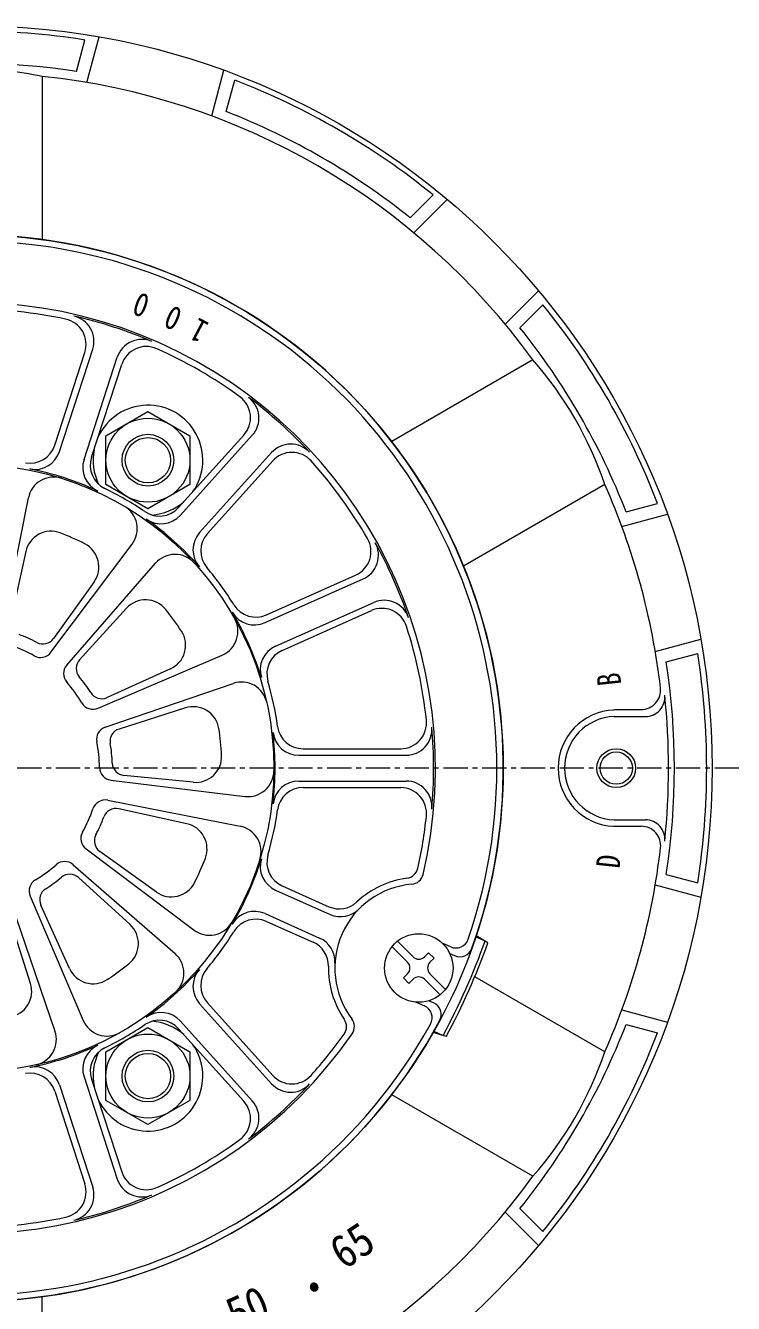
# Model space of a CAD drawing. Units: millimetres, scale not verified. Extents: x -1380 to 1380, y -955 to 955.
# Drawn here: x -441.9 to -332.3, y 142.3 to 340 of the extents above; entities that cross this region are included whole.
import ezdxf
from ezdxf.enums import TextEntityAlignment as Align

# ---------------------------------------------------------------- set-up
doc = ezdxf.new("R2010")
doc.units = ezdxf.units.MM
doc.header["$LTSCALE"] = 3
doc.linetypes.add('USER1', pattern=[2, 1.25, -0.25, 0.25, -0.25])
for name, color, linetype, lineweight in [('0-1_DEFPOINTS', 7, 'Continuous', 15), ('0-4_L-5', 2, 'USER1', 18), ('0-5_L-3', 7, 'Continuous', 18), ('0-B_L-1a', 3, 'Continuous', 18), ('0-C_L-1b', 150, 'Continuous', 18)]:
    doc.layers.add(name, color=color, linetype=linetype, lineweight=lineweight)
doc.styles.add('ＭＳ ゴシック', font='')
doc.styles.get('ＭＳ ゴシック').set_extended_font_data('MS Gothic')

msp = doc.modelspace()

# ---------------------------------------------------------------- linework, layer by layer
at = {"layer": '0-1_DEFPOINTS'}
msp.add_circle((-450.463, 225.129), 82.5, dxfattribs=at)
at = {"layer": '0-4_L-5'}
msp.add_line((-259.463, 225.129), (-641.463, 225.129), dxfattribs=at)
at = {"layer": '0-5_L-3'}
for p, q in [((-384.298, 198.329), (-381.918, 195.949)), ((-382.766, 195.101), (-385.146, 197.481)), ((-380.15, 195.949), (-379.514, 196.586)), ((-383.403, 192.697), (-382.766, 193.333)), ((-377.77, 190.105), (-380.15, 192.485)), ((-379.301, 193.333), (-376.922, 190.953))]:
    msp.add_line(p, q, dxfattribs=at)
for points in [[(-416.463, 276.513), (-416.463, 269.007), (-422.963, 265.255), (-429.463, 269.007), (-429.463, 276.513), (-422.963, 280.266)], [(-416.463, 181.25), (-416.463, 173.745), (-422.963, 169.992), (-429.463, 173.745), (-429.463, 181.25), (-422.963, 185.003)]]:
    msp.add_lwpolyline(points, close=True, dxfattribs=at)
for points in [[(-379.514, 196.586), (-378.665, 195.737), (-379.301, 195.101)], [(-381.918, 192.485), (-382.554, 191.848), (-383.403, 192.697)]]:
    msp.add_lwpolyline(points, dxfattribs=at)
for centre, radius in [((-422.963, 272.76), 6.5), ((-422.963, 272.76), 3.5), ((-381.033, 194.217), 5.3), ((-422.963, 177.497), 6.5), ((-422.963, 177.497), 3.5)]:
    msp.add_circle(centre, radius, dxfattribs=at)
at = {"layer": '0-5_L-3', "color": 4}
for centre in [(-422.963, 272.76), (-422.963, 177.497)]:
    msp.add_circle(centre, 4, dxfattribs=at)
at = {"layer": '0-5_L-3'}
for centre, radius, start, end in [((-422.963, 272.76), 8.5, 325.08244, 154.91756), ((-422.963, 272.76), 8.5, 169.08244, 205.95384), ((-422.963, 272.76), 8.5, 274.04616, 310.91756), ((-381.034, 196.833), 1.25, 225, 315), ((-383.65, 194.217), 1.25, 315, 45), ((-378.418, 194.217), 1.25, 135, 225), ((-381.034, 191.601), 1.25, 45, 135), ((-422.963, 177.497), 8.5, 49.08244, 85.95384), ((-422.963, 177.497), 8.5, 205.08244, 34.91756), ((-422.963, 177.497), 8.5, 154.04616, 190.91756)]:
    msp.add_arc(centre, radius, start, end, dxfattribs=at)
at = {"layer": '0-B_L-1a'}
for p, q in [((-437.393, 275.061), (-432.725, 289.428)), ((-436.655, 274.096), (-431.516, 289.912)), ((-432.851, 272.86), (-427.712, 288.676)), ((-431.687, 273.206), (-427.019, 287.574)), ((-418.214, 265.428), (-408.106, 276.654)), ((-417.932, 264.247), (-406.805, 276.605)), ((-414.959, 261.57), (-403.832, 273.928)), ((-413.755, 261.413), (-403.647, 272.64)), ((-445.506, 246.398), (-441.473, 266.915)), ((-437.973, 243.044), (-425.425, 259.77)), ((-441.872, 258.639), (-444.184, 248.102)), ((-435.535, 241.07), (-421.784, 256.822)), ((-404.611, 248.827), (-390.81, 254.972)), ((-431.308, 253.936), (-437.591, 245.166)), ((-404.834, 247.633), (-389.642, 254.397)), ((-426.268, 249.854), (-433.539, 241.885)), ((-403.207, 243.979), (-388.015, 250.743)), ((-402.17, 243.346), (-388.37, 249.49)), ((-430.688, 234.399), (-411.458, 242.61)), ((-419.47, 240.499), (-429.297, 236.046)), ((-429.564, 231.471), (-409.78, 238.236)), ((-417.146, 234.444), (-427.428, 231.178)), ((-398.936, 228.129), (-383.829, 228.129)), ((-399.625, 227.129), (-382.996, 227.129)), ((-415.938, 222.943), (-426.674, 224.001)), ((-428.702, 223.27), (-407.943, 220.766)), ((-399.625, 223.129), (-382.996, 223.129)), ((-398.936, 222.129), (-383.829, 222.129)), ((-429.193, 220.172), (-408.676, 216.139)), ((-416.952, 216.538), (-427.49, 218.851)), ((-432.547, 212.639), (-415.821, 200.091)), ((-421.656, 205.974), (-430.425, 212.257)), ((-434.521, 210.202), (-418.769, 196.45)), ((-425.737, 200.934), (-433.707, 208.205)), ((-403.207, 206.278), (-394.75, 202.513)), ((-402.17, 206.912), (-394.962, 203.702)), ((-444.12, 204.231), (-437.355, 184.446)), ((-441.192, 205.355), (-432.981, 186.125)), ((-435.093, 194.137), (-439.545, 203.963)), ((-441.147, 191.813), (-444.413, 202.095)), ((-404.834, 202.624), (-396.377, 198.859)), ((-404.611, 201.43), (-397.403, 198.221)), ((-376.084, 197.487), (-377.394, 198.07)), ((-376.23, 196.457), (-375.5, 196.132)), ((-414.959, 188.687), (-403.832, 176.329)), ((-413.755, 188.844), (-403.647, 177.618)), ((-381.461, 188.934), (-380.151, 188.351)), ((-378.754, 188.823), (-379.484, 189.148)), ((-417.932, 186.011), (-406.805, 173.653)), ((-418.214, 184.83), (-408.106, 173.603)), ((-436.655, 176.162), (-431.516, 160.346)), ((-432.851, 177.398), (-427.712, 161.582)), ((-431.687, 177.051), (-427.019, 162.684)), ((-437.393, 175.197), (-432.725, 160.83))]:
    msp.add_line(p, q, dxfattribs=at)
msp.add_circle((-450.463, 225.129), 47, dxfattribs=at)
for centre, radius, start, end in [((-450.463, 225.129), 82.5, 340.27446, 151.72554), ((-450.463, 225.129), 81.5, 341.05145, 150.94855), ((-450.463, 225.129), 72, 346.8154, 145.1846), ((-450.463, 225.129), 71, 77.99707, 90.00293), ((-436.529, 290.664), 4, 342, 77.99707), ((-450.463, 225.129), 71.733, 66.91792, 77.08208), ((-435.32, 291.148), 4, 342, 77.08208), ((-423.908, 287.44), 4, 66.91792, 162), ((-423.214, 286.338), 4, 66.00293, 162), ((-450.463, 225.129), 71, 53.99707, 66.00293), ((-411.078, 279.331), 4, 318, 53.99707), ((-450.463, 225.129), 71.733, 42.91792, 53.08208), ((-409.777, 279.281), 4, 318, 53.08208), ((-441.197, 276.297), 4, 259.73638, 342), ((-400.859, 271.252), 4, 42.91792, 138), ((-440.459, 275.332), 4, 258.73111, 342), ((-429.047, 271.624), 4, 162, 245.26889), ((-427.883, 271.97), 4, 162, 244.26362), ((-400.674, 269.963), 4, 42.00293, 138), ((-450.463, 225.129), 47.19, 65.26889, 78.73111), ((-450.463, 225.129), 71, 29.99707, 42.00293), ((-437.548, 266.144), 4, 72.52184, 168.8781), ((-450.463, 225.129), 48, 55.73638, 64.26362), ((-428.624, 262.17), 4, 323.1219, 59.47816), ((-421.187, 268.104), 4, 235.73638, 318), ((-420.905, 266.923), 4, 234.73111, 318), ((-450.463, 225.129), 47.19, 41.26889, 54.73111), ((-437.965, 257.782), 4, 69.05638, 167.62325), ((-450.463, 225.129), 38.963, 62.94362, 69.05638), ((-411.987, 258.893), 4, 138, 221.26889), ((-410.782, 258.737), 4, 138, 220.26362), ((-434.559, 256.265), 4, 324.37675, 62.94362), ((-392.437, 258.626), 4, 294, 29.99707), ((-391.269, 258.051), 4, 294, 29.08208), ((-450.463, 225.129), 71.733, 18.91792, 29.08208), ((-418.771, 254.191), 4, 42.52184, 138.8781), ((-450.463, 225.129), 48, 31.73638, 40.26362), ((-450.463, 225.129), 82.5, 160.27446, 331.72554), ((-450.463, 225.129), 81.5, 161.05145, 330.94855), ((-423.313, 247.158), 4, 39.05638, 137.62325), ((-386.388, 247.089), 4, 18.91792, 114), ((-450.463, 225.129), 38.963, 32.94362, 39.05638), ((-450.463, 225.129), 47.19, 17.26889, 30.73111), ((-406.461, 251.287), 4, 210.73111, 294), ((-406.238, 252.481), 4, 211.73638, 294), ((-386.743, 245.836), 4, 18.00293, 114), ((-413.029, 246.289), 4, 293.1219, 29.47816), ((-450.463, 225.129), 71, 5.99707, 18.00293), ((-450.463, 225.129), 22, 62.05882, 69.94118), ((-439.217, 246.331), 2, 242.05882, 324.37675), ((-421.121, 244.142), 4, 294.37675, 32.94362), ((-450.463, 225.129), 20, 60.33033, 71.66967), ((-401.58, 240.325), 4, 114, 197.26889), ((-400.543, 239.692), 4, 114, 196.26362), ((-450.463, 225.129), 72, 166.8154, 325.1846), ((-439.573, 244.244), 2, 240.33033, 323.1219), ((-432.062, 240.537), 2, 137.62325, 219.94118), ((-434.029, 239.755), 2, 138.8781, 221.66967), ((-450.463, 225.129), 22, 32.05882, 39.94118), ((-450.463, 225.129), 20, 30.33033, 41.66967), ((-408.485, 234.452), 4, 12.52184, 108.8781), ((-450.463, 225.129), 48, 7.73638, 16.26362), ((-431.474, 236.238), 2, 210.33033, 293.1219), ((-430.123, 237.868), 2, 212.05882, 294.37675), ((-415.935, 230.632), 4, 9.05638, 107.62325), ((-428.917, 229.579), 2, 108.8781, 191.66967), ((-450.463, 225.129), 38.963, 2.94362, 9.05638), ((-398.936, 232.129), 4, 187.73638, 270), ((-383.829, 232.129), 4, 270, 5.99707), ((-382.996, 231.129), 4, 270, 5.08208), ((-450.463, 225.129), 71.733, 354.91792, 5.08208), ((-426.823, 229.272), 2, 107.62325, 189.94118), ((-450.463, 225.129), 47.19, 353.26889, 6.73111), ((-399.625, 231.129), 4, 186.73111, 270), ((-450.463, 225.129), 20, 0.33033, 11.66967), ((-450.463, 225.129), 22, 2.05882, 9.94118), ((-426.478, 225.991), 2, 182.05882, 264.37675), ((-415.546, 226.924), 4, 264.37675, 2.94362), ((-428.463, 225.256), 2, 180.33033, 263.1219), ((-407.464, 224.737), 4, 263.1219, 359.47816), ((-399.625, 219.129), 4, 90, 173.26889), ((-398.936, 218.129), 4, 90, 172.26362), ((-383.829, 218.129), 4, 354.00293, 90), ((-382.996, 219.129), 4, 354.91792, 90), ((-429.579, 218.21), 2, 78.8781, 161.66967), ((-450.463, 225.129), 20, 330.33033, 341.66967), ((-450.463, 225.129), 22, 332.05882, 339.94118), ((-427.918, 216.897), 2, 77.62325, 159.94118), ((-450.463, 225.129), 48, 343.73638, 352.26362), ((-450.463, 225.129), 71, 347.40232, 354.00293), ((-417.809, 212.631), 4, 339.05638, 77.62325), ((-409.448, 212.214), 4, 342.52184, 78.8781), ((-431.347, 214.239), 2, 150.33033, 233.1219), ((-429.26, 213.883), 2, 152.05882, 234.37675), ((-400.543, 210.566), 4, 163.73638, 246), ((-450.463, 225.129), 20, 300.33033, 311.66967), ((-435.836, 208.695), 2, 48.8781, 131.66967), ((-450.463, 225.129), 38.963, 332.94362, 339.05638), ((-450.463, 225.129), 47.19, 329.26889, 342.73111), ((-401.58, 209.933), 4, 162.73111, 246), ((-383.124, 210.08), 2, 277.50783, 347.40232), ((-439.353, 206.14), 2, 120.33033, 203.1219), ((-450.463, 225.129), 22, 302.05882, 309.94118), ((-435.055, 206.728), 2, 47.62325, 129.94118), ((-381.033, 194.217), 14, 97.50783, 133.11462), ((-382.308, 209.163), 2, 274.87463, 346.8154), ((-437.724, 204.789), 2, 122.05882, 204.37675), ((-419.326, 209.225), 4, 234.37675, 332.94362), ((-381.033, 194.217), 13, 94.87463, 217.12537), ((-393.335, 207.357), 4, 246, 313.11462), ((-406.461, 198.97), 4, 66, 149.26889), ((-406.238, 197.776), 4, 66, 148.26362), ((-393.124, 206.168), 4, 246, 315.33268), ((-428.433, 197.979), 4, 309.05638, 47.62325), ((-413.421, 203.29), 4, 233.1219, 329.47816), ((-450.463, 225.129), 48, 319.73638, 328.26362), ((-399.03, 194.567), 4, 358.88538, 66), ((-398.004, 195.205), 4, 356.66732, 66), ((-375.271, 199.314), 2, 246, 341.05145), ((-421.4, 193.437), 4, 312.52184, 48.8781), ((-374.686, 197.959), 2, 246, 340.27446), ((-431.449, 195.788), 4, 204.37675, 302.94362), ((-450.463, 225.129), 38.963, 302.94362, 309.05638), ((-450.463, 225.129), 47.19, 305.26889, 318.73111), ((-411.987, 191.364), 4, 138.73111, 222), ((-410.782, 191.521), 4, 139.73638, 222), ((-381.033, 194.217), 14, 178.88538, 214.49217), ((-444.959, 190.602), 4, 279.05638, 17.62325), ((-380.965, 186.524), 2, 330.94855, 66), ((-379.567, 186.996), 2, 331.72554, 66), ((-429.303, 187.695), 4, 203.1219, 299.47816), ((-421.187, 182.153), 4, 42, 124.26362), ((-420.905, 183.334), 4, 42, 125.26889), ((-394.22, 185.156), 2, 324.59768, 34.49217), ((-392.993, 185.163), 2, 325.1846, 37.12537), ((-441.14, 183.152), 4, 282.52184, 18.8781), ((-450.463, 225.129), 48, 295.73638, 304.26362), ((-450.463, 225.129), 71, 317.99707, 324.59768), ((-450.463, 225.129), 47.19, 281.26889, 294.73111), ((-429.047, 178.634), 4, 114.73111, 198), ((-427.883, 178.287), 4, 115.73638, 198), ((-441.197, 173.961), 4, 18, 100.26362), ((-440.459, 174.925), 4, 18, 101.26889), ((-450.463, 225.129), 71.733, 306.91792, 317.08208), ((-400.859, 179.006), 4, 222, 317.08208), ((-400.674, 180.294), 4, 222, 317.99707), ((-411.078, 170.927), 4, 306.00293, 42), ((-409.777, 170.976), 4, 306.91792, 42), ((-450.463, 225.129), 71, 293.99707, 306.00293), ((-423.214, 163.92), 4, 198, 293.99707), ((-436.529, 159.594), 4, 282.00293, 18), ((-435.32, 159.11), 4, 282.91792, 18), ((-423.908, 162.818), 4, 198, 293.08208), ((-450.463, 225.129), 71.733, 282.91792, 293.08208), ((-450.463, 225.129), 71, 269.99707, 282.00293)]:
    msp.add_arc(centre, radius, start, end, dxfattribs=at)
at = {"layer": '0-C_L-1b'}
for p, q in [((-432.402, 331.171), (-430.51, 338.232)), ((-434.014, 332.881), (-432.712, 337.738)), ((-439.345, 332.121), (-439.345, 306.876)), ((-413.083, 325.994), (-411.191, 333.055)), ((-410.832, 326.669), (-409.53, 331.527)), ((-382.342, 310.22), (-378.786, 313.776)), ((-381.8, 307.933), (-376.631, 313.102)), ((-367.658, 293.791), (-362.489, 298.96)), ((-365.371, 293.25), (-361.815, 296.806)), ((-363.363, 288.254), (-385.226, 275.631)), ((-352.245, 268.997), (-374.108, 256.374)), ((-348.922, 264.76), (-344.065, 266.061)), ((-349.597, 262.508), (-342.536, 264.4)), ((-344.421, 243.19), (-337.36, 245.082)), ((-342.711, 241.577), (-337.853, 242.879)), ((-350.857, 234.202), (-346.593, 234.202)), ((-350.783, 233.122), (-345.939, 233.122)), ((-350.868, 216.138), (-346.584, 216.138)), ((-350.783, 217.135), (-345.939, 217.135)), ((-342.711, 208.68), (-337.853, 207.378)), ((-344.421, 207.068), (-337.36, 205.176)), ((-372.199, 199.032), (-370.772, 198.397)), ((-370.335, 198.134), (-372.137, 199.218)), ((-352.245, 181.261), (-372.361, 192.875)), ((-349.597, 187.749), (-342.536, 185.857)), ((-376.786, 183.645), (-378.797, 184.259)), ((-378.701, 184.429), (-377.274, 183.794)), ((-348.922, 185.498), (-344.065, 184.196)), ((-363.363, 162.004), (-385.226, 174.627)), ((-367.658, 156.467), (-362.489, 151.297)), ((-365.371, 157.008), (-361.815, 153.452)), ((-439.345, 118.136), (-439.345, 143.381))]:
    msp.add_line(p, q, dxfattribs=at)
for centre, radius in [((-450.463, 225.129), 114.849), ((-350.463, 225.129), 3), ((-350.463, 225.129), 2.5)]:
    msp.add_circle(centre, radius, dxfattribs=at)
for centre, radius, start, end in [((-450.463, 225.129), 114, 81.04233, 98.95767), ((-450.463, 225.129), 109, 81.3206, 98.6794), ((-450.463, 276.856), 56.372, 78.62523, 84.34772), ((-450.463, 225.129), 107.569, 35.93255, 84.06745), ((-450.463, 225.129), 114, 51.04233, 68.95767), ((-450.463, 225.129), 109, 51.3206, 68.6794), ((-450.463, 225.129), 114, 21.04233, 38.95767), ((-450.463, 225.129), 109, 21.3206, 38.6794), ((-405.665, 250.993), 56.372, 18.62523, 41.37477), ((-450.463, 225.129), 107.569, 6.63018, 24.06745), ((-450.463, 225.129), 109, 351.3206, 8.6794), ((-450.463, 225.129), 114, 351.04233, 8.95767), ((-346.593, 237.202), 3, 270, 6.63018), ((-345.939, 236.122), 3, 270, 6.0042), ((-450.463, 225.129), 108.1, 353.9958, 6.0042), ((-450.463, 225.129), 108.1, 353.9958, 6.0042), ((-350.463, 225.129), 9, 92.29244, 267.70756), ((-350.463, 225.129), 8, 92.29244, 267.70756), ((-346.584, 213.138), 3, 353.41542, 90), ((-345.939, 214.135), 3, 353.9958, 90), ((-450.463, 225.129), 107.569, 335.93255, 353.41542), ((-464.581, 231.414), 99.449, 331.39026, 340.60974), ((-464.581, 231.414), 99.949, 331.44918, 340.55082), ((-450.463, 225.129), 109, 321.3206, 338.6794), ((-450.463, 225.129), 114, 321.04233, 338.95767), ((-405.665, 199.265), 56.372, 318.62523, 341.37477), ((-450.463, 225.129), 107.569, 275.93255, 324.06745)]:
    msp.add_arc(centre, radius, start, end, dxfattribs=at)

# ---------------------------------------------------------------- texts
at = {"layer": '0-B_L-1a', "color": 7, "style": 'ＭＳ ゴシック', "width": 0.85}
for s, rotation, p in [('0', 160, (-422.042, 299.121)), ('0', 156, (-416.935, 296.951)), ('1', 152, (-412.795, 294.857))]:
    msp.add_text(s, height=3.666, rotation=rotation, dxfattribs=at).set_placement(p, align=Align.BOTTOM_LEFT)
at = {"layer": '0-C_L-1b', "color": 7, "style": 'ＭＳ ゴシック'}
for s, height, rotation, width, p in [('B', 3.666, 96, 0.8, (-348.576, 238.175)), ('D', 3.666, 84, 0.8, (-348.855, 209.43)), ('65', 5.132, 33.553, 0.9, (-391.739, 146.169)), ('50', 5.132, 24.178, 0.9, (-408.776, 136.628)), ('・', 5.132, 204.1, 0.9, (-396.063, 149.991))]:
    msp.add_text(s, height=height, rotation=rotation, dxfattribs=dict(at, width=width)).set_placement(p, align=Align.BOTTOM_LEFT)

doc.saveas('drawing.dxf')
